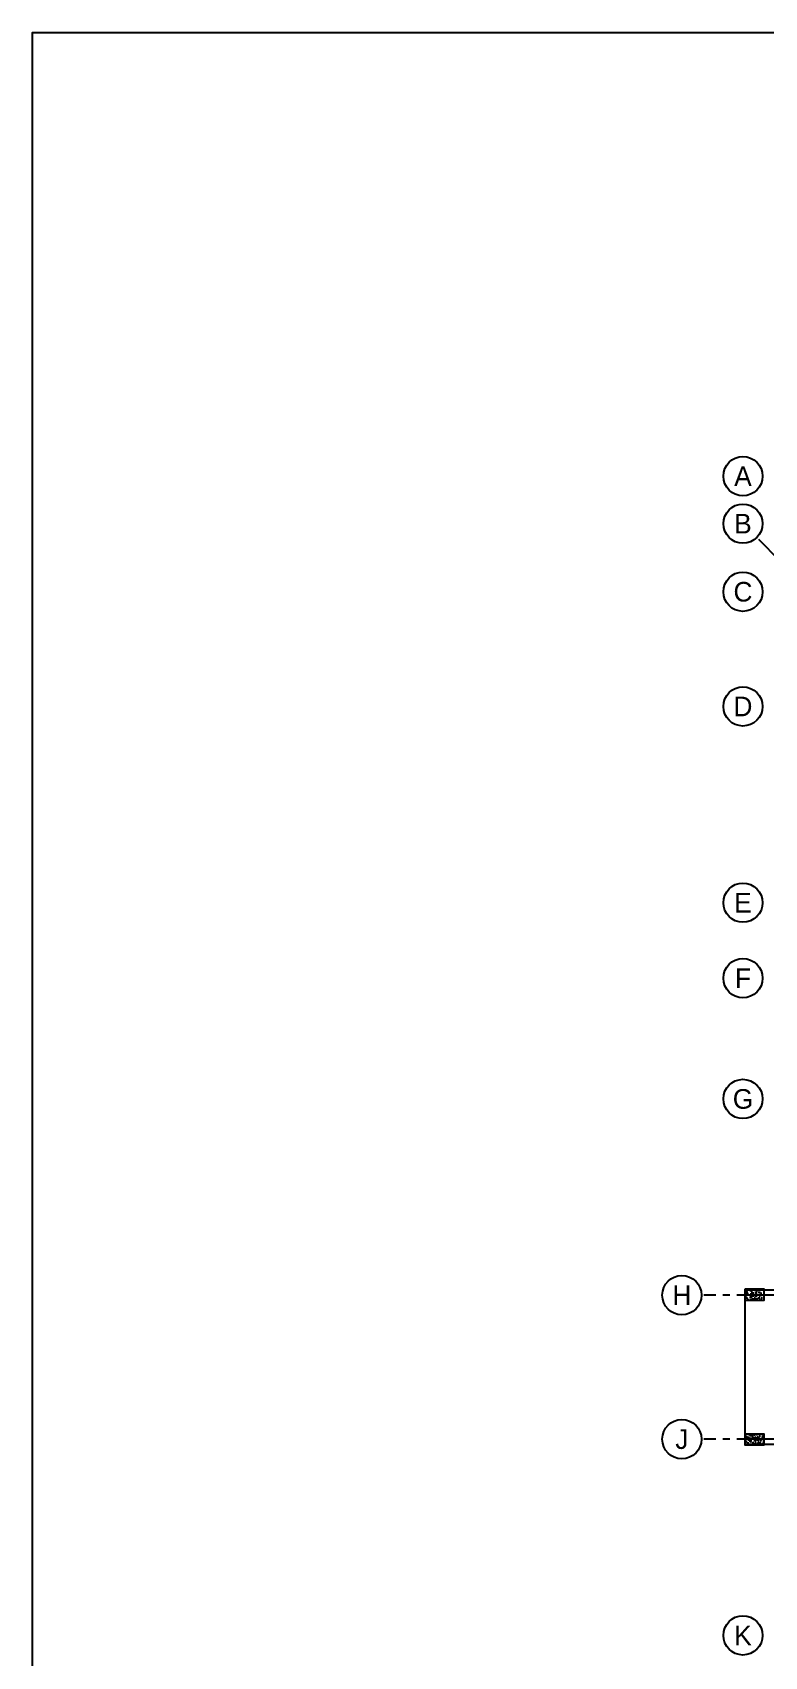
# Model space of a CAD drawing. Header units: millimetres. Extents: x -276609 to 1081398, y -453808 to 472098.
# Drawn here: x 769655 to 786447, y 158667 to 195905 of the extents above; entities that cross this region are included whole.
import ezdxf
from ezdxf.enums import TextEntityAlignment as Align

# ---------------------------------------------------------------- set-up
doc = ezdxf.new("R2010")
doc.units = ezdxf.units.MM
doc.header["$MEASUREMENT"] = 0
doc.linetypes.add('CENTER2', pattern=[28.575, 19.05, -3.175, 3.175, -3.175])
doc.layers.add('A-Anno-Grid Lines', color=7, linetype='Continuous', true_color=0xbbc3bd)
for name, color, linetype in [('A-Wall Patt', 8, 'Continuous'), ('Anno_Frames', 7, 'Continuous'), ('Anno_Labels', 7, 'Continuous'), ('Dimension', 7, 'Continuous'), ('S-Conc Patt', 9, 'Continuous')]:
    doc.layers.add(name, color=color, linetype=linetype)
doc.layers.add('S-Concrete', color=40, linetype='Continuous', lineweight=25)
doc.styles.get("Standard").update_dxf_attribs({"font": ''})
doc.styles.get('Standard').set_extended_font_data('Gill Sans MT')
pattern_1 = [(50, (-806698.31, 1146868.39), (143.4520365, -12.550427), [15, -165]), (355, (-806698.31, 1146868.39), (-27.750267, 150.438427), [12, -132]), (100.4514, (-806686.35, 1146867.34), (115.701876, 137.887908), [12.748038, -140.228422]), (46.1842, (-806698.3, 1146908.39), (213.44821, -33.103803), [22.5, -247.5]), (96.6356, (-806680.52, 1146905.63), (186.93254, 194.823574), [19.122058, -210.3426]), (351.1842, (-806698.3, 1146908.4), (186.93239, 194.82372), [18, -198]), (21, (-806678.31, 1146898.39), (119.3814104, -80.523778), [15, -165]), (326, (-806678.31, 1146898.39), (48.663066, 145.030009), [12, -132]), (71.4514, (-806668.36, 1146891.68), (168.044526, 64.506099), [12.748038, -140.228422]), (37.5, (-806698.31, 1146868.39), (2.431971, 66.5787708), [0, -130.4, 0, -134, 0, -132.5]), (7.5, (-806698.31, 1146868.39), (52.6139075, 78.8823424), [0, -76.4, 0, -127.4, 0, -50.5]), (327.5, (-806742.91, 1146868.39), (106.7644872, -4.5109743), [0, -50, 0, -156, 0, -207]), (317.5, (-806762.91, 1146868.39), (116.637234, 20.0209965), [0, -65, 0, -103.6, 0, -147])]

# ---------------------------------------------------------------- blocks, each defined once
blk = doc.blocks.new('Grid Head')
blk.add_circle((0, 0), 3)
at = {"layer": 'Anno_Labels'}
blk.add_attdef('GRID_NAME', text='', height=3, dxfattribs=at).set_placement((0, 0), align=Align.MIDDLE_CENTER)
blk = doc.blocks.new('grd din')
at = {"layer": 'A-Anno-Grid Lines', "linetype": 'CENTER2', "ltscale": 50}
for p, q in [((471512, 172927), (472000, 172439)), ((520545, 155589), (470258, 155589)), ((520545, 152289), (470258, 152289))]:
    blk.add_line(p, q, dxfattribs=at)
at = {"layer": 'Anno_Frames'}
ref = blk.add_blockref('Grid Head', (471159, 174369), dxfattribs=dict(at, xscale=150, yscale=150, zscale=150))
ref.add_attrib('GRID_NAME', 'A', dxfattribs={"layer": '0', "height": 450}).set_placement((471159, 174369), align=Align.MIDDLE_CENTER)
ref = blk.add_blockref('Grid Head', (471159, 173280), dxfattribs=dict(at, xscale=150, yscale=150, zscale=150))
ref.add_attrib('GRID_NAME', 'B', dxfattribs={"layer": '0', "height": 450}).set_placement((471159, 173280), align=Align.MIDDLE_CENTER)
ref = blk.add_blockref('Grid Head', (471159, 171719), dxfattribs=dict(at, xscale=150, yscale=150, zscale=150))
ref.add_attrib('GRID_NAME', 'C', dxfattribs={"layer": '0', "height": 450}).set_placement((471159, 171719), align=Align.MIDDLE_CENTER)
ref = blk.add_blockref('Grid Head', (471159, 169089), dxfattribs=dict(at, xscale=150, yscale=150, zscale=150))
ref.add_attrib('GRID_NAME', 'D', dxfattribs={"layer": '0', "height": 450}).set_placement((471159, 169089), align=Align.MIDDLE_CENTER)
ref = blk.add_blockref('Grid Head', (471159, 164589), dxfattribs=dict(at, xscale=150, yscale=150, zscale=150))
ref.add_attrib('GRID_NAME', 'E', dxfattribs={"layer": '0', "height": 450}).set_placement((471159, 164589), align=Align.MIDDLE_CENTER)
ref = blk.add_blockref('Grid Head', (471159, 162859), dxfattribs=dict(at, xscale=150, yscale=150, zscale=150))
ref.add_attrib('GRID_NAME', 'F', dxfattribs={"layer": '0', "height": 450}).set_placement((471159, 162859), align=Align.MIDDLE_CENTER)
ref = blk.add_blockref('Grid Head', (471159, 160089), dxfattribs=dict(at, xscale=150, yscale=150, zscale=150))
ref.add_attrib('GRID_NAME', 'G', dxfattribs={"layer": '0', "height": 450}).set_placement((471159, 160089), align=Align.MIDDLE_CENTER)
ref = blk.add_blockref('Grid Head', (469758, 155589), dxfattribs=dict(at, xscale=150, yscale=150, zscale=150))
ref.add_attrib('GRID_NAME', 'H', dxfattribs={"layer": '0', "height": 450}).set_placement((469758, 155589), align=Align.MIDDLE_CENTER)
ref = blk.add_blockref('Grid Head', (469758, 152289), dxfattribs=dict(at, xscale=150, yscale=150, zscale=150))
ref.add_attrib('GRID_NAME', 'J', dxfattribs={"layer": '0', "height": 450}).set_placement((469758, 152289), align=Align.MIDDLE_CENTER)
ref = blk.add_blockref('Grid Head', (471159, 147789), dxfattribs=dict(at, xscale=150, yscale=150, zscale=150))
ref.add_attrib('GRID_NAME', 'K', dxfattribs={"layer": '0', "height": 450}).set_placement((471159, 147789), align=Align.MIDDLE_CENTER)
blk = doc.blocks.new('ergrthyjty')
at = {"layer": 'S-Conc Patt'}
h = blk.add_hatch(dxfattribs=at)
h.set_pattern_fill('AR-CONC', color=8, scale=20, style=0)
h.set_pattern_definition(pattern_1)
h.paths.add_polyline_path([(467691, 85503), (467691, 85253), (468141, 85253), (468141, 85503)])
h = blk.add_hatch(dxfattribs=at)
h.set_pattern_fill('AR-CONC', color=8, scale=20, style=0)
h.set_pattern_definition(pattern_1)
h.paths.add_polyline_path([(467691, 82183), (467691, 81933), (468141, 81933), (468141, 82183)])
at = {"layer": 'S-Concrete'}
for points in [[(467691, 85503), (467691, 85253), (468141, 85253), (468141, 85503)], [(467691, 82183), (467691, 81933), (468141, 81933), (468141, 82183)]]:
    blk.add_lwpolyline(points, close=True, dxfattribs=at)

msp = doc.modelspace()

# ---------------------------------------------------------------- linework, layer by layer
at = {"layer": 'A-Wall Patt'}
msp.add_lwpolyline([(789992.4, 167066.9), (785992.4, 167066.9), (785992.4, 163537.9), (789992.4, 163537.9)], dxfattribs=at)
at = {"layer": 'Dimension'}
msp.add_lwpolyline([(769654.6, 136505.2), (769654.6, 195905.2), (853654.6, 195905.2), (853654.6, 136505.2)], close=True, dxfattribs=at)

# ---------------------------------------------------------------- block references
at = {"layer": 'A-Anno-Grid Lines'}
msp.add_blockref('grd din', (314793.6, 11362.7), dxfattribs=at)
at = {"layer": 'S-Concrete'}
msp.add_blockref('ergrthyjty', (318301.2, 81584.2), dxfattribs=at)

doc.saveas('drawing.dxf')
